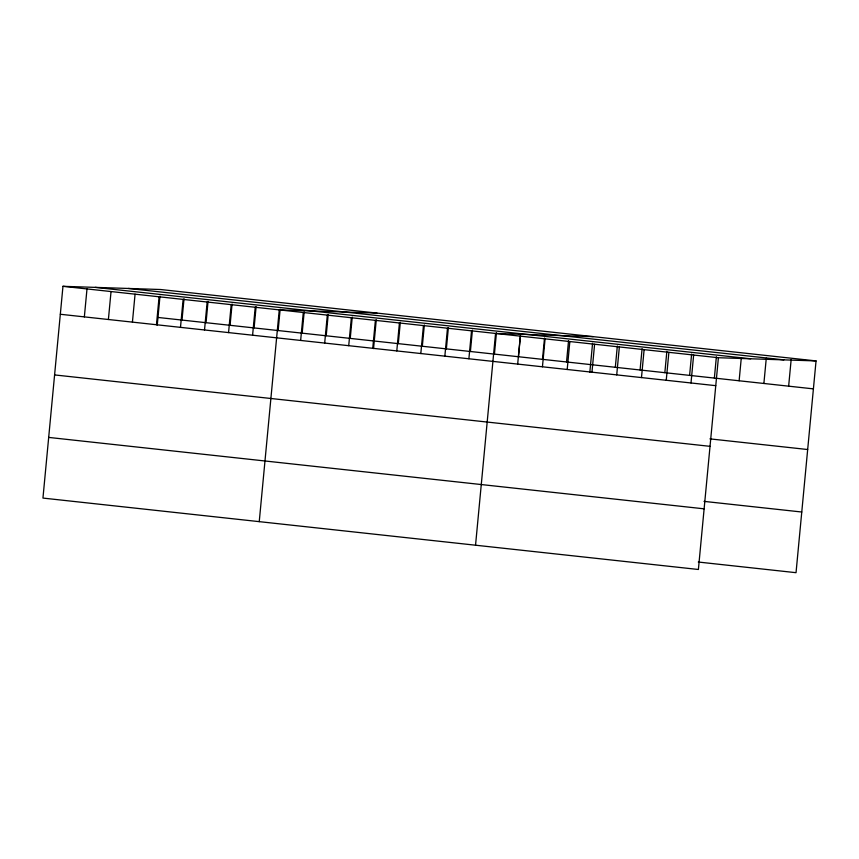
<?xml version="1.0" encoding="UTF-8"?>
<svg xmlns="http://www.w3.org/2000/svg" width="859" height="859" viewBox="0 0 859 859"><rect width="100%" height="100%" fill="white"/><g stroke="black" fill="none" stroke-linecap="round" stroke-linejoin="round"><path stroke-width="1.29" d="M816.05 360.92L160.612 289.515L62.965 286.315L42.95 498.08L698.388 569.485L718.403 357.731L816.05 360.92L796.035 572.685L698.292 562.033M84.354 316.885L86.995 288.935M108.395 319.494L111.036 291.555M132.426 322.114L135.067 294.175M156.456 324.734L159.098 296.795M157.261 325.035L159.989 296.162M180.487 327.354L183.128 299.415M182.001 320.074L184.019 298.782M204.517 329.974L207.159 302.024M206.042 322.694L208.05 301.402M228.558 332.594L231.2 304.644M230.072 325.314L232.08 304.022M252.589 335.214L255.23 307.264M254.103 327.923L256.111 306.642M259.246 521.649L279.261 309.884L376.908 313.073M278.133 330.543L280.152 309.251M300.65 340.443L303.291 312.504M302.164 333.163L304.183 311.871M324.681 343.063L327.322 315.124M326.205 335.783L328.213 314.491M348.722 345.683L351.363 317.744M350.236 338.403L352.244 317.111M372.752 348.303L375.394 320.353M373.547 348.604L376.274 319.731M396.783 350.923L399.424 322.973M398.297 343.643L400.315 322.35M420.813 353.532L423.455 325.593M422.327 346.252L424.346 324.97M444.844 356.152L447.485 328.213M446.369 348.872L448.377 327.58M468.885 358.772L471.527 330.833M470.399 351.492L472.407 330.2M475.542 545.207L495.557 333.453L593.204 336.642M494.43 354.112L496.438 332.82M517.676 364.087L520.318 336.148M518.46 356.732L520.479 335.439M542.491 359.352L544.509 338.059M542.437 366.793L545.078 338.843M566.532 361.972L568.54 340.679M567.198 369.488L569.839 341.538M589.843 372.172L592.57 343.299M591.958 372.183L594.6 344.244M615.323 367.287L617.331 345.994M616.719 374.878L619.36 346.939M640.084 369.982L642.092 348.69M641.48 377.584L644.121 349.634M664.845 372.677L666.852 351.385M666.24 380.279L668.882 352.33M689.605 375.372L691.613 354.091M691.001 382.974L693.643 355.035M714.366 378.078L716.374 356.786M739.127 380.773L741.263 358.149M763.887 383.468L766.282 358.192M788.648 386.163L791.16 359.556M128.388 288.452L783.827 359.867M95.188 287.368L750.626 358.783M62.965 286.315L718.403 357.731M157.97 317.454L813.409 388.869M60.323 314.265L715.762 385.67M709.931 438.874L807.675 449.525M54.589 374.921L710.028 446.336M704.026 501.377L801.769 512.018M48.684 437.414L704.122 508.829"/></g></svg>
